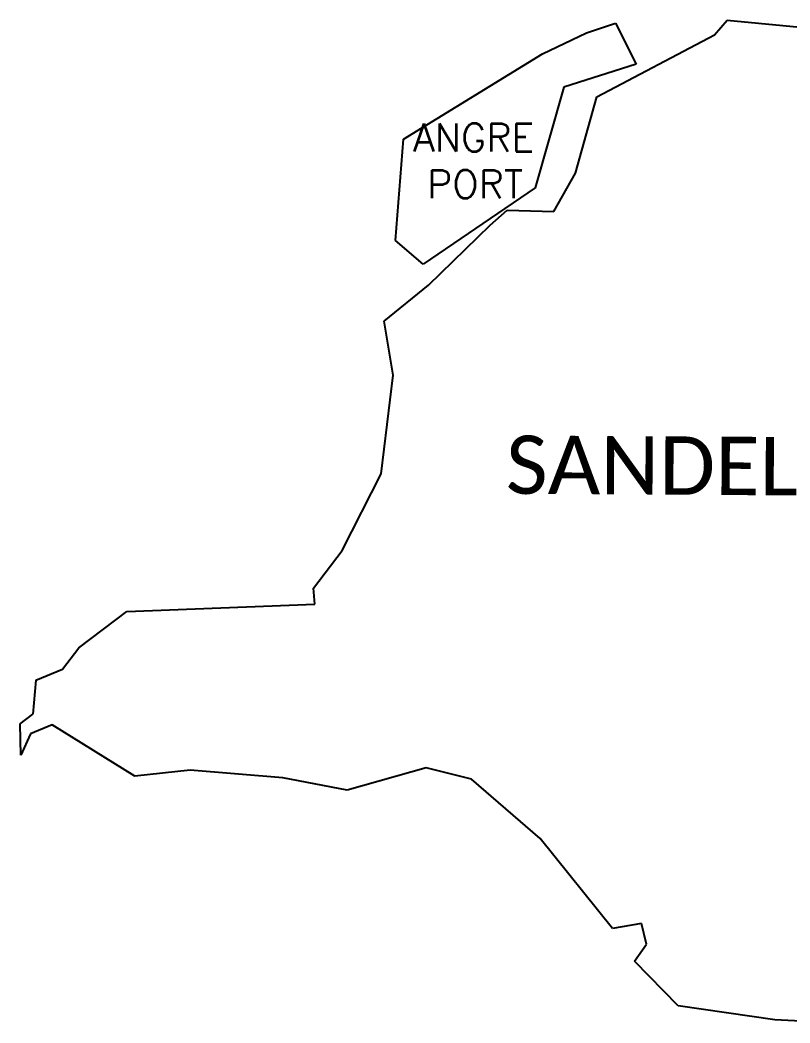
# Model space of a CAD drawing. Header units: metres. Extents: x 310965 to 313670, y 1910114 to 1912300.
# Drawn here: x 310965 to 312337, y 1910238 to 1912026 of the extents above; entities that cross this region are included whole.
import ezdxf

# ---------------------------------------------------------------- set-up
doc = ezdxf.new("R2010")
doc.units = ezdxf.units.M
for name, color, linetype in [('PORT', 5, 'Continuous'), ('PORT TEXT', 7, 'Continuous'), ('village', 3, 'Continuous'), ('VILLAGE NAME', 250, 'Continuous')]:
    doc.layers.add(name, color=color, linetype=linetype)
doc.styles.add('MtXpl_Calibri', font='calibri.ttf')
doc.styles.get("Standard").update_dxf_attribs({"font": 'simplex.shx'})

msp = doc.modelspace()

# ---------------------------------------------------------------- linework, layer by layer
at = {"color": 3}
msp.add_line((310992.9, 1910849.2), (310987.4, 1910788.2), dxfattribs=at)
at = {"layer": 'PORT'}
for p, q in [((311974, 1912003.1), (312025.8, 1912020)), ((312025.8, 1912020), (312062.8, 1911947)), ((311895.6, 1911965.5), (311974, 1912003.1)), ((311648.3, 1911813.2), (311895.6, 1911965.5)), ((312062.8, 1911947), (311933.6, 1911905.9)), ((311933.6, 1911905.9), (311882.9, 1911726.7)), ((311633.6, 1911632.8), (311648.3, 1911813.2)), ((311882.9, 1911726.7), (311682.8, 1911590.5)), ((311682.8, 1911590.5), (311633.6, 1911632.8))]:
    msp.add_line(p, q, dxfattribs=at)
at = {"layer": 'village', "color": 3}
for p, q in [((312201.9, 1911999.2), (312224.5, 1912025.8)), ((312224.5, 1912025.8), (312478.7, 1912001)), ((311992.3, 1911888.9), (312201.9, 1911999.2)), ((311954.8, 1911753.1), (311992.3, 1911888.9)), ((311915.8, 1911684.5), (311954.8, 1911753.1)), ((311802.7, 1911660), (311832.6, 1911686.6)), ((311832.6, 1911686.6), (311915.8, 1911684.5)), ((311692.7, 1911553.1), (311802.7, 1911660)), ((311613.5, 1911488.8), (311692.7, 1911553.1)), ((311629.8, 1911392.6), (311613.5, 1911488.8)), ((311608.3, 1911216.9), (311629.8, 1911392.6)), ((311538.8, 1911080), (311608.3, 1911216.9)), ((311487.5, 1911013.2), (311538.8, 1911080)), ((311489.9, 1910984.5), (311487.5, 1911013.2)), ((311154.9, 1910971.1), (311489.9, 1910984.5)), ((311069.4, 1910906.6), (311154.9, 1910971.1)), ((311040.4, 1910868.7), (311069.4, 1910906.6)), ((310992.9, 1910849.2), (311040.4, 1910868.7)), ((310964.9, 1910771), (310987.4, 1910788.2)), ((310966.3, 1910715.4), (310964.9, 1910771)), ((311022.2, 1910769.5), (310983.2, 1910753.3)), ((311169.5, 1910678), (311022.2, 1910769.5)), ((310983.2, 1910753.3), (310966.3, 1910715.4)), ((311267.7, 1910688.5), (311169.5, 1910678)), ((311432.9, 1910674.9), (311267.7, 1910688.5)), ((311688.5, 1910692.6), (311547.8, 1910653)), ((311769.2, 1910672.5), (311688.5, 1910692.6)), ((311547.8, 1910653), (311432.9, 1910674.9)), ((311891.8, 1910566.9), (311769.2, 1910672.5)), ((312020.5, 1910406.4), (311891.8, 1910566.9)), ((312072.2, 1910415.4), (312020.5, 1910406.4)), ((312080.8, 1910378.3), (312072.2, 1910415.4)), ((312059.5, 1910348.2), (312080.8, 1910378.3)), ((312137.2, 1910268.6), (312059.5, 1910348.2)), ((312309.5, 1910243.4), (312137.2, 1910268.6)), ((312425.2, 1910237.8), (312309.5, 1910243.4))]:
    msp.add_line(p, q, dxfattribs=at)

# ---------------------------------------------------------------- texts
at = {"layer": 'PORT TEXT'}
for s, p in [('ANGRE', (311664.8, 1911791.6)), ('PORT', (311689.8, 1911708.3))]:
    msp.add_text(s, height=50, dxfattribs=at).set_placement(p)
at = {"layer": 'VILLAGE NAME', "style": 'MtXpl_Calibri'}
msp.add_text('SANDELAVAGAN', height=104.042, rotation=359.6762, dxfattribs=at).set_placement((311830.3, 1911181.2))

doc.saveas('drawing.dxf')
